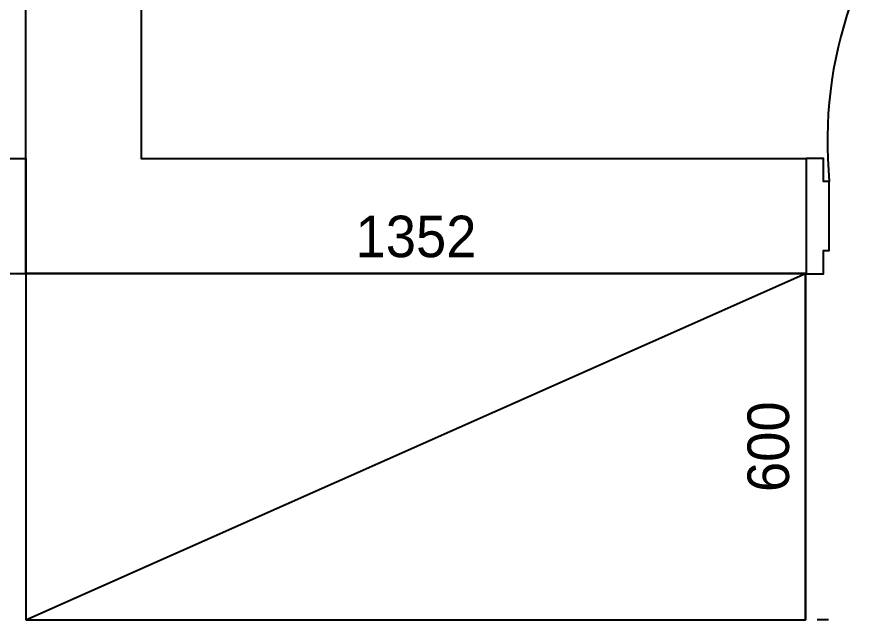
# Model space of a CAD drawing. Header units: millimetres. Extents: x -7413 to 64677, y 6112 to 38711.
# Drawn here: x 16141 to 17633, y 16578 to 17622 of the extents above; entities that cross this region are included whole.
import ezdxf

# ---------------------------------------------------------------- set-up
doc = ezdxf.new("R2010")
doc.units = ezdxf.units.MM
doc.header["$LTSCALE"] = 100
doc.layers.get('Defpoints').update_dxf_attribs({"color": 139})
for name, color, linetype in [('0-ELC TEXT', 7, 'Continuous'), ('CO-DO-FR', 7, 'Continuous'), ('CO-DOOR', 8, 'Continuous'), ('가구', 6, 'Continuous'), ('외곽선', 2, 'Continuous'), ('외부벽체선', 2, 'Continuous'), ('치수선', 1, 'Continuous')]:
    doc.layers.add(name, color=color, linetype=linetype)
doc.styles.get("Standard").update_dxf_attribs({"font": 'arial.ttf'})
doc.styles.add('YOURNAME', font='Dotum.ttf')
doc.dimstyles.new('40', dxfattribs={"dimscale": 40, "dimtxt": 1.8, "dimasz": 0.9, "dimexe": 0.5, "dimexo": 1, "dimgap": 0.7, "dimtad": 1, "dimdec": 0, "dimzin": 0, "dimdsep": 46, "dimtxsty": 'YOURNAME', "dimblk": 'NONE', "dimcen": 0, "dimclrd": 1, "dimclre": 1, "dimclrt": 7, "dimadec": 0, "dimazin": 0, "dimtfac": 1, "dimtdec": 0, "dimtix": 1, "dimtmove": 2, "dimatfit": 3, "dimldrblk": 'NONE', "dimfxl": 1, "dimtolj": 1, "dimtzin": 0, "dimarcsym": 0})

# ---------------------------------------------------------------- blocks, each defined once
blk = doc.blocks.new('평면도')
at = {"layer": 'CO-DO-FR'}
for points in [[(19345.1, 17180.9), (19145.1, 17180.9), (19145.1, 17210.9), (19185.1, 17210.9), (19185.1, 17220.9), (19305.1, 17220.9), (19305.1, 17210.9), (19345.1, 17210.9), (19345.1, 17180.9)], [(19345.1, 15828.9), (19145.1, 15828.9), (19145.1, 15798.9), (19185.1, 15798.9), (19185.1, 15788.9), (19305.1, 15788.9), (19305.1, 15798.9), (19345.1, 15798.9), (19345.1, 15828.9)]]:
    blk.add_lwpolyline(points, close=True, dxfattribs=at)
at = {"layer": 'CO-DOOR'}
blk.add_arc((19374.6, 15070.5), 721.7, 356.6951, 95.5225, dxfattribs=at)
at = {"layer": '외곽선'}
blk.add_lwpolyline([(20590.1, 14978.9), (20590.1, 16980.9), (19345.1, 16980.9), (19345.1, 15828.9), (19145.1, 15828.9), (19145.1, 17180.9), (21183.1, 17180.9), (21183.1, 16580.9), (22236.1, 16580.9), (22236.1, 20089.9), (21636.1, 20089.9), (21636.1, 20289.9), (22236.1, 20289.9), (22236.1, 21504.9), (21636.1, 21504.9), (21636.1, 21704.9)], dxfattribs=at)
at = {"layer": '외부벽체선'}
blk.add_line((19345.1, 15828.9), (19145.1, 15828.9), dxfattribs=at)
blk = doc.blocks.new('*D76')
at = {"layer": 'Defpoints', "color": 0, "transparency": 16777216}
for p in [(16155.6, 17177.9), (17507.6, 17177.9), (17507.6, 17177.9)]:
    blk.add_point(p, dxfattribs=at)
at = {"layer": '치수선', "color": 1, "lineweight": -2, "transparency": 16777216}
for p, q in [((16155.6, 17217.9), (16155.6, 17197.9)), ((17507.6, 17217.9), (17507.6, 17197.9)), ((16155.6, 17177.9), (17507.6, 17177.9))]:
    blk.add_line(p, q, dxfattribs=at)
at = {"layer": '치수선', "color": 7, "transparency": 16777216, "insert": (16831.6, 17241.9), "char_height": 72, "attachment_point": 5, "style": 'YOURNAME'}
blk.add_mtext('\\A1;1352', dxfattribs=at)
blk = doc.blocks.new('_None')
blk = doc.blocks.new('*D77')
at = {"layer": 'Defpoints', "color": 0, "transparency": 16777216}
for p in [(17507.6, 17177.9), (17506.5, 16577.9), (17506.5, 16577.9)]:
    blk.add_point(p, dxfattribs=at)
at = {"layer": '치수선', "color": 1, "lineweight": -2, "transparency": 16777216}
for p, q in [((17467.6, 17177.9), (17486.5, 17177.9)), ((17506.5, 17177.9), (17506.5, 16577.9)), ((17546.5, 16577.9), (17526.5, 16577.9))]:
    blk.add_line(p, q, dxfattribs=at)
at = {"layer": '치수선', "color": 7, "transparency": 16777216, "insert": (17442.4, 16877.9), "char_height": 72, "attachment_point": 5, "rotation": 90, "style": 'YOURNAME'}
blk.add_mtext('\\A1;600', dxfattribs=at)

msp = doc.modelspace()

# ---------------------------------------------------------------- linework, layer by layer
at = {"layer": '가구'}
msp.add_line((16155.6, 16577.9), (17506.5, 17177.9), dxfattribs=at)
msp.add_lwpolyline([(16155.6, 16577.9), (17506.5, 16577.9), (17506.5, 17177.9), (16155.6, 17177.9)], close=True, dxfattribs=at)

# ---------------------------------------------------------------- block references
at = {"layer": '치수선', "rotation": 90}
msp.add_blockref('평면도', (33336.5, -1967.3), dxfattribs=at)

# ---------------------------------------------------------------- texts
at = {"layer": '0-ELC TEXT'}
msp.add_text('홈바', height=0.2, dxfattribs=at).set_placement((16684.5, 16800.1))

# ---------------------------------------------------------------- dimensions: what is measured, and where the dimension line sits
at = {"layer": '치수선'}
dim = msp.add_linear_dim(base=(17507.6, 17177.9), p1=(16155.6, 17177.9), p2=(17507.6, 17177.9), dimstyle='40', dxfattribs=at)
dim.commit()
dim.dimension.update_dxf_attribs({"geometry": '*D76', "text_midpoint": (16831.6, 17241.9)})
dim = msp.add_linear_dim(base=(17506.5, 16577.9), p1=(17507.6, 17177.9), p2=(17506.5, 16577.9), angle=90, dimstyle='40', dxfattribs=at)
dim.commit()
dim.dimension.update_dxf_attribs({"geometry": '*D77', "text_midpoint": (17442.4, 16877.9)})

doc.saveas('drawing.dxf')
